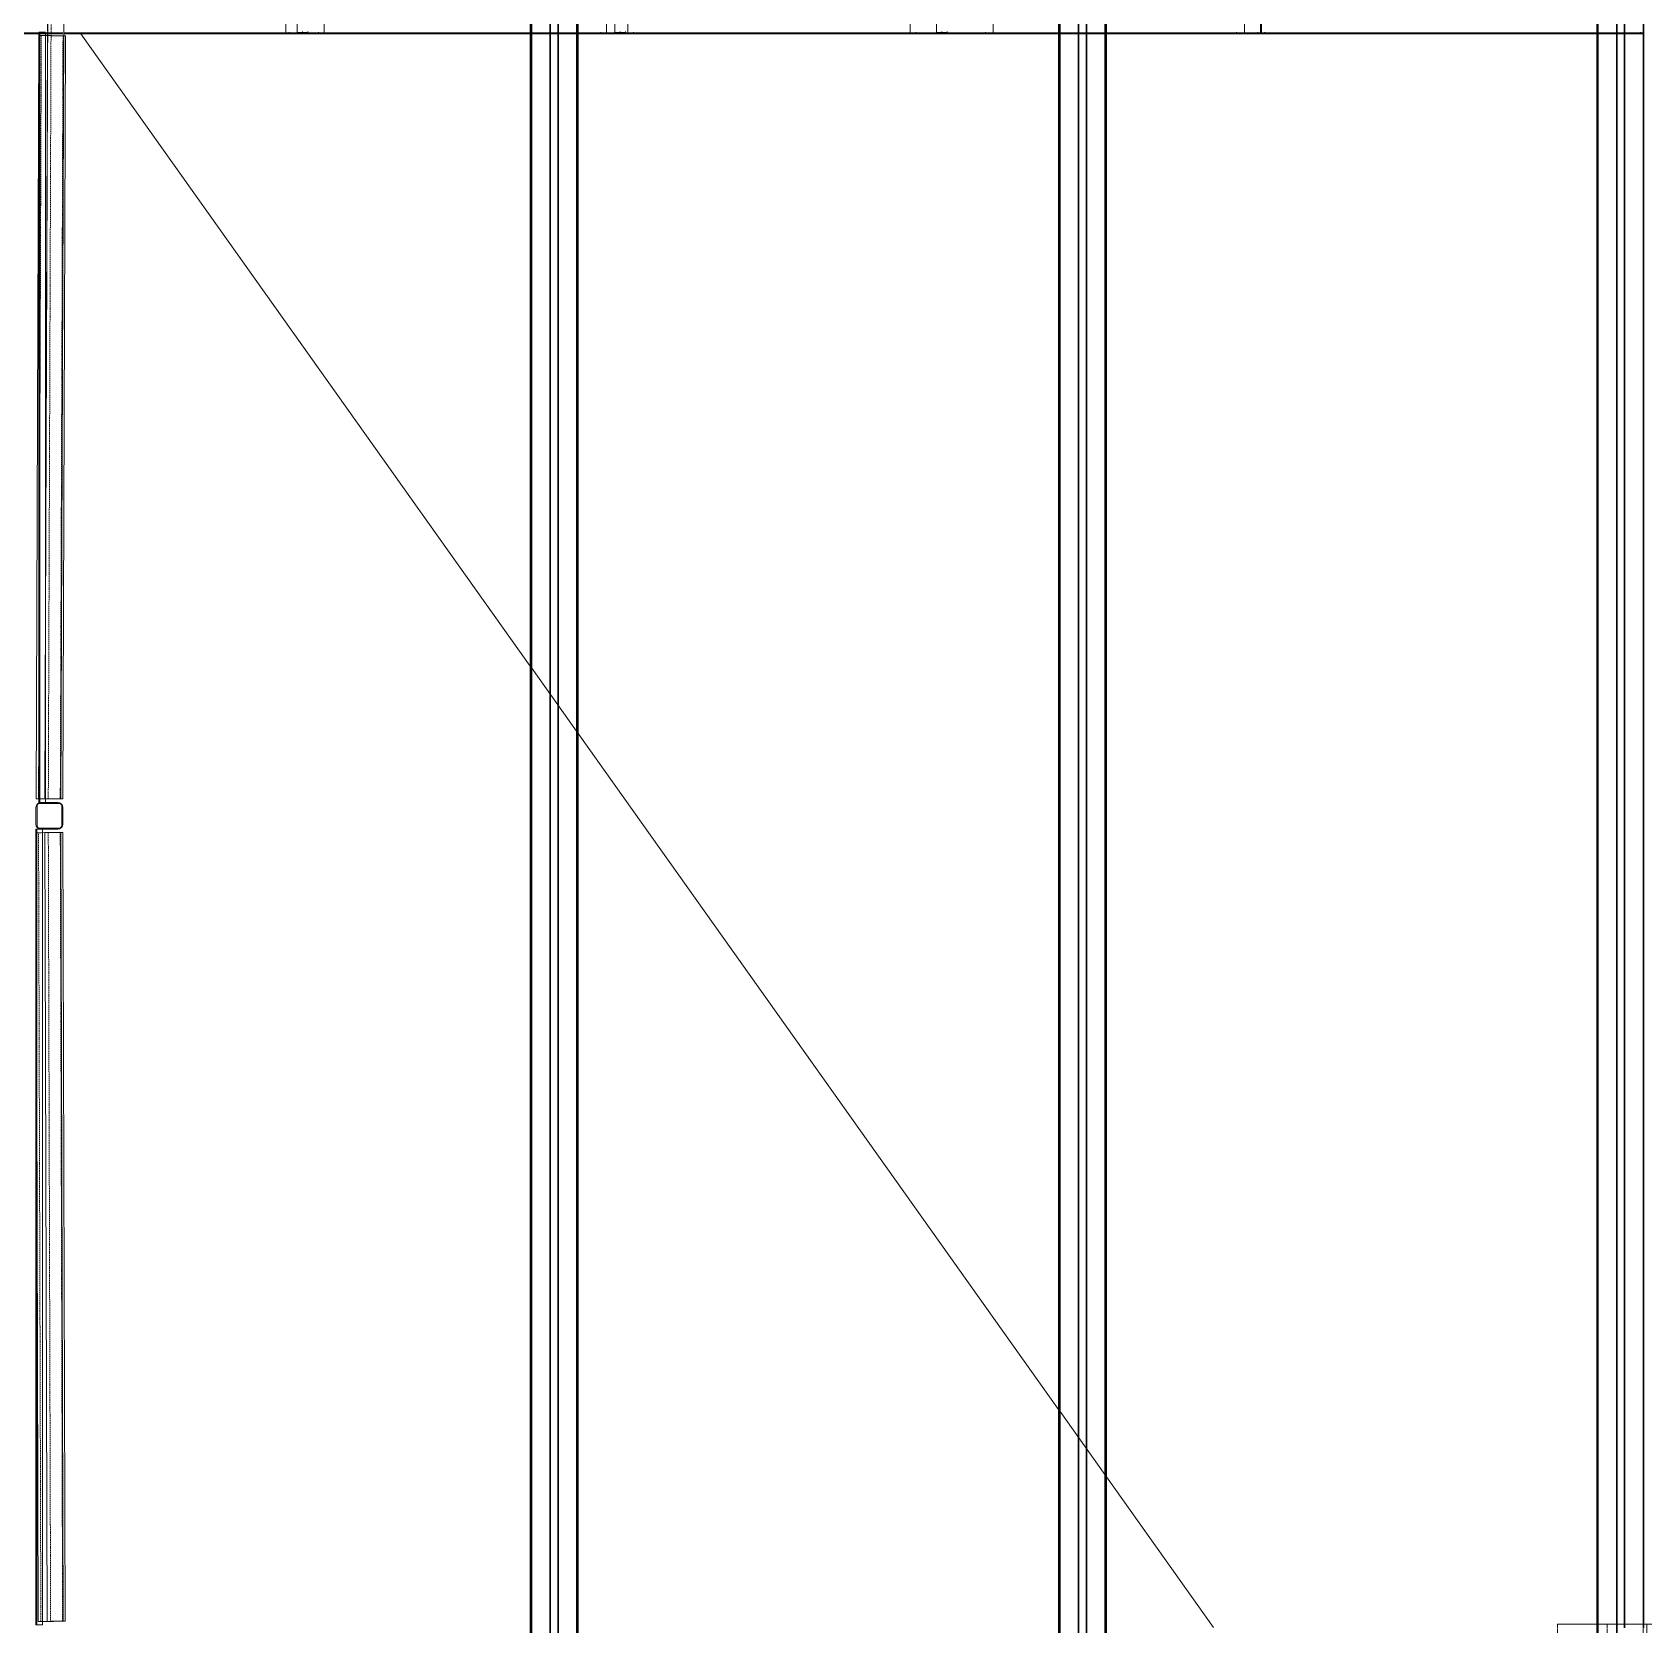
# Model space of a CAD drawing. Header units: centimetres. Extents: x -13617 to -9515, y -261 to 6553.
# Drawn here: x -13122 to -12522, y 3163 to 3756 of the extents above; entities that cross this region are included whole.
import ezdxf

# ---------------------------------------------------------------- set-up
doc = ezdxf.new("R2010")
doc.units = ezdxf.units.CM
doc.linetypes.add('_Overhead', pattern=[0.47625, 0.3175, -0.15875])
doc.linetypes.add('Hidden', pattern=[0.714375, 0.47625, -0.238125])
for name, color, linetype, lineweight in [('A-FLOR', 7, 'Continuous', 9), ('S-BEAM', 7, 'Continuous', 9), ('S-COLS', 7, 'Continuous', 9), ('S-FSTN', 7, 'Continuous', 9)]:
    doc.layers.add(name, color=color, linetype=linetype, lineweight=lineweight)

# ---------------------------------------------------------------- blocks, each defined once
blk = doc.blocks.new('HSS Rectangular-Column - 100 x 100 mm-V5-Planta patio maniobras')
at = {"layer": 'S-COLS', "color": 253, "true_color": 0xaaaaaa}
for p, q in [((-5, -3.1), (-5, 3.09)), ((-4.6, 3.65), (-4.6, -3.65)), ((3.65, 4.6), (-3.65, 4.6)), ((-3.1, 5), (-1.56, 5)), ((-3.1, 5), (3.09, 5)), ((-1.4, 5), (3.09, 5)), ((4.6, -3.65), (4.6, 3.65)), ((5, 3.09), (5, -3.1)), ((-3.65, -4.6), (3.65, -4.6)), ((-2.66, -5), (-3.1, -5)), ((3.09, -5), (-3.1, -5)), ((3.09, -5), (-2.52, -5))]:
    blk.add_line(p, q, dxfattribs=at)
for centre, radius, start, end in [((-3.1, 3.09), 1.9, 90, 180), ((-3.65, 3.65), 0.952, 90, 180), ((3.09, 3.09), 1.91, 360, 90), ((3.65, 3.65), 0.953, 360, 90), ((-3.1, -3.1), 1.91, 180, 270), ((-3.65, -3.65), 0.953, 180, 270), ((3.09, -3.1), 1.9, 270, 360), ((3.65, -3.65), 0.952, 270, 0)]:
    blk.add_arc(centre, radius, start, end, dxfattribs=at)
blk = doc.blocks.new('HSS Square - HSS 100mm-1470377-Planta patio maniobras')
at = {"layer": 'S-BEAM', "color": 254, "true_color": 0xcccccc}
for p, q in [((143.45, 5), (-140.85, 5)), ((-140.85, 5), (-140.85, 4.44)), ((-140.85, 5), (-140.85, 4.3)), ((-140.85, 4.44), (-140.85, 4.3)), ((-140.85, 4.02), (-140.85, 4.05)), ((-140.85, 3.92), (-140.85, 4.05)), ((-140.85, 4.02), (-140.85, 3.9)), ((-140.85, 3.92), (-140.85, 4.02)), ((-140.85, 3.9), (-140.85, 3.77)), ((-140.85, 3.9), (-140.85, 3.09)), ((-140.85, 3.77), (-140.85, 3.89)), ((-140.85, 3.77), (-140.85, 3.89)), ((-140.85, 3.76), (-140.85, 3.59)), ((-140.85, 3.59), (-140.85, 3.76)), ((-140.85, 3.59), (-140.85, 3.76)), ((-140.85, 3.57), (-140.85, 3.09)), ((-140.85, 3.34), (-140.85, 3.57)), ((-140.85, 3.09), (-140.85, 3.57)), ((-140.85, 3.09), (-140.85, 3.34)), ((-140.85, 3.09), (-140.85, 0.65)), ((-140.85, 0.65), (-140.85, 3.09)), ((-140.85, 0.65), (-140.85, 3.09)), ((-140.85, 3.09), (-140.85, 0.65)), ((-140.85, 0.63), (-140.85, 0.36)), ((-140.85, 0.36), (-140.85, 0.63)), ((-140.85, 0.36), (-140.85, 0.63)), ((-140.85, 0.63), (-140.85, 0.36)), ((-140.85, 0.34), (-140.85, 0.1)), ((-140.85, 0.1), (-140.85, 0.34)), ((-140.85, 0.1), (-140.85, 0.34)), ((-140.85, 0.34), (-140.85, 0.1)), ((-140.85, 0.09), (-140.85, -0.11)), ((-140.85, -0.11), (-140.85, 0.09)), ((-140.85, -0.11), (-140.85, 0.09)), ((-140.85, 0.09), (-140.85, -0.11)), ((143.45, 4.3), (143.45, 5)), ((143.45, 4.94), (143.45, 5)), ((143.45, 4.74), (143.45, 4.94)), ((143.45, 4.44), (143.45, 4.74)), ((143.45, 4.3), (143.45, 4.44)), ((143.45, 4.05), (143.45, 3.92)), ((143.45, 4.05), (143.45, 4.02)), ((143.45, 3.09), (143.45, 4.03)), ((143.45, 4.02), (143.45, 3.92)), ((143.45, 3.77), (143.45, 3.9)), ((143.45, 3.9), (143.45, 3.77)), ((143.45, 3.9), (143.45, 3.77)), ((143.45, 3.59), (143.45, 3.76)), ((143.45, 3.76), (143.45, 3.59)), ((143.45, 3.76), (143.45, 3.59)), ((143.45, 3.09), (143.45, 3.57)), ((143.45, 3.57), (143.45, 3.09)), ((143.45, 3.57), (143.45, 3.09)), ((143.45, 3.09), (143.45, -0.28)), ((143.45, -0.28), (143.45, 3.09)), ((143.45, -0.28), (143.45, 3.09)), ((143.45, 3.09), (143.45, -0.28)), ((-140.85, -0.13), (-140.85, -0.28)), ((-140.85, -0.28), (-140.85, -0.13)), ((-140.85, -0.28), (-140.85, -0.13)), ((-140.85, -0.13), (-140.85, -0.28)), ((-140.85, -0.42), (-140.85, -1.71)), ((-140.85, -1.71), (-140.85, -0.42)), ((-140.85, -1.71), (-140.85, -0.42)), ((-140.85, -0.42), (-140.85, -1.71)), ((-140.85, -1.71), (-140.85, -3.1)), ((-140.85, -3.1), (-140.85, -1.71)), ((-140.85, -3.1), (-140.85, -1.71)), ((-140.85, -1.71), (-140.85, -3.1)), ((-140.85, -3.1), (-140.85, -3.57)), ((-140.85, -3.1), (-140.85, -5)), ((-140.85, -3.57), (-140.85, -3.1)), ((-140.85, -3.57), (-140.85, -3.1)), ((-140.85, -3.59), (-140.85, -3.93)), ((-140.85, -4.05), (-140.85, -3.59)), ((-140.85, -4.05), (-140.85, -3.59)), ((-140.85, -4.05), (-140.85, -5)), ((-140.85, -5), (143.45, -5)), ((143.45, -0.42), (143.45, -1.71)), ((143.45, -1.71), (143.45, -0.42)), ((143.45, -1.71), (143.45, -0.42)), ((143.45, -0.42), (143.45, -1.71)), ((143.45, -1.71), (143.45, -3.1)), ((143.45, -3.1), (143.45, -1.71)), ((143.45, -3.1), (143.45, -1.71)), ((143.45, -1.71), (143.45, -3.1)), ((143.45, -5), (143.45, -3.1)), ((143.45, -3.34), (143.45, -3.1)), ((143.45, -3.1), (143.45, -3.57)), ((143.45, -3.1), (143.45, -3.57)), ((143.45, -3.57), (143.45, -3.35)), ((143.45, -3.93), (143.45, -3.59)), ((143.45, -3.59), (143.45, -4.05)), ((143.45, -3.59), (143.45, -3.77)), ((143.45, -3.77), (143.45, -4.02)), ((143.45, -4.02), (143.45, -4.05)), ((143.45, -5), (143.45, -4.05))]:
    blk.add_line(p, q, dxfattribs=at)
at = {"layer": 'S-BEAM', "color": 254, "linetype": 'Hidden', "true_color": 0xcccccc}
for p, q in [((143.45, 4.05), (-140.85, 4.05)), ((143.45, -4.05), (-140.85, -4.05))]:
    blk.add_line(p, q, dxfattribs=at)
blk = doc.blocks.new('HSS Square - HSS 100mm-1469835-Planta patio maniobras')
at = {"layer": 'S-BEAM', "color": 254, "true_color": 0xcccccc}
for p, q in [((146.89, 5), (-146.89, 5)), ((-146.89, 5), (-146.89, 4.3)), ((-146.89, 5), (-146.89, 4.3)), ((-146.89, 3.92), (-146.89, 4.05)), ((-146.89, 3.92), (-146.89, 4.05)), ((-146.89, 4.03), (-146.89, 3.59)), ((-146.89, 3.9), (-146.89, 3.77)), ((-146.89, 3.77), (-146.89, 3.9)), ((-146.89, 3.77), (-146.89, 3.9)), ((-146.89, 3.76), (-146.89, 3.59)), ((-146.89, 3.59), (-146.89, 3.76)), ((-146.89, 3.59), (-146.89, 3.76)), ((-146.89, 3.59), (-146.89, 3.09)), ((-146.89, 3.57), (-146.89, 3.09)), ((-146.89, 3.09), (-146.89, 3.57)), ((-146.89, 3.09), (-146.89, 3.57)), ((-146.89, 3.09), (-146.89, -0.28)), ((-146.89, -0.28), (-146.89, 3.09)), ((-146.89, -0.28), (-146.89, 3.09)), ((-146.89, 3.09), (-146.89, -0.28)), ((146.89, 4.3), (146.89, 5)), ((146.89, 4.3), (146.89, 5)), ((146.89, 4.05), (146.89, 3.92)), ((146.89, 4.05), (146.89, 3.92)), ((146.89, 3.9), (146.89, 4.03)), ((146.89, 3.76), (146.89, 3.9)), ((146.89, 3.77), (146.89, 3.9)), ((146.89, 3.9), (146.89, 3.77)), ((146.89, 3.9), (146.89, 3.77)), ((146.89, 3.09), (146.89, 3.76)), ((146.89, 3.59), (146.89, 3.76)), ((146.89, 3.76), (146.89, 3.59)), ((146.89, 3.76), (146.89, 3.59)), ((146.89, 3.09), (146.89, 3.57)), ((146.89, 3.57), (146.89, 3.09)), ((146.89, 3.57), (146.89, 3.09)), ((146.89, 3.09), (146.89, 0.36)), ((146.89, 0.36), (146.89, 3.09)), ((146.89, 0.36), (146.89, 3.09)), ((146.89, 3.09), (146.89, 0.36)), ((146.89, 0.36), (146.89, 0.1)), ((146.89, 0.1), (146.89, 0.36)), ((146.89, 0.1), (146.89, 0.36)), ((146.89, 0.36), (146.89, 0.1)), ((146.89, 0.1), (146.89, -0.11)), ((146.89, -0.11), (146.89, 0.1)), ((146.89, -0.11), (146.89, 0.1)), ((146.89, 0.1), (146.89, -0.11)), ((-146.89, -0.42), (-146.89, -1.71)), ((-146.89, -1.71), (-146.89, -0.42)), ((-146.89, -1.71), (-146.89, -0.42)), ((-146.89, -0.42), (-146.89, -1.71)), ((-146.89, -1.71), (-146.89, -3.1)), ((-146.89, -3.1), (-146.89, -1.71)), ((-146.89, -3.1), (-146.89, -1.71)), ((-146.89, -1.71), (-146.89, -3.1)), ((-146.89, -3.1), (-146.89, -3.34)), ((-146.89, -3.1), (-146.89, -5)), ((-146.89, -3.57), (-146.89, -3.1)), ((-146.89, -3.57), (-146.89, -3.1)), ((-146.89, -3.34), (-146.89, -3.57)), ((-146.89, -3.59), (-146.89, -3.93)), ((-146.89, -4.05), (-146.89, -3.59)), ((-146.89, -4.05), (-146.89, -3.59)), ((-146.89, -4.05), (-146.89, -4.44)), ((-146.89, -4.44), (-146.89, -5)), ((-146.89, -5), (146.89, -5)), ((146.89, -0.11), (146.89, -0.28)), ((146.89, -0.28), (146.89, -0.11)), ((146.89, -0.28), (146.89, -0.11)), ((146.89, -0.11), (146.89, -0.28)), ((146.89, -0.42), (146.89, -1.71)), ((146.89, -1.71), (146.89, -0.42)), ((146.89, -1.71), (146.89, -0.42)), ((146.89, -0.42), (146.89, -1.71)), ((146.89, -1.71), (146.89, -3.1)), ((146.89, -3.1), (146.89, -1.71)), ((146.89, -3.1), (146.89, -1.71)), ((146.89, -1.71), (146.89, -3.1)), ((146.89, -5), (146.89, -3.1)), ((146.89, -3.57), (146.89, -3.1)), ((146.89, -3.1), (146.89, -3.57)), ((146.89, -3.1), (146.89, -3.57)), ((146.89, -3.93), (146.89, -3.59)), ((146.89, -3.59), (146.89, -4.05)), ((146.89, -3.59), (146.89, -3.77)), ((146.89, -3.77), (146.89, -4.05)), ((146.89, -5), (146.89, -4.05))]:
    blk.add_line(p, q, dxfattribs=at)
at = {"layer": 'S-BEAM', "color": 254, "linetype": 'Hidden', "true_color": 0xcccccc}
for p, q in [((146.89, 4.05), (-146.89, 4.05)), ((146.89, -4.05), (-146.89, -4.05))]:
    blk.add_line(p, q, dxfattribs=at)
blk = doc.blocks.new('M_L Equal Angles - 25 x 25 mm-1471896-Planta patio maniobras')
at = {"layer": 'S-BEAM', "color": 254, "true_color": 0xcccccc}
for p, q in [((-148.17, 1.36), (-148.17, 1.2)), ((-148.17, 1.2), (-148.17, 1.36)), ((-148.17, 1.36), (148.17, 1.36)), ((-148.17, 1.36), (148.17, 1.36)), ((-148.17, 1.2), (-148.17, 1.12)), ((-148.17, 1.12), (-148.17, 1.06)), ((-148.17, 1.06), (-148.17, 1.04)), ((-148.17, 1.04), (44.92, 1.04)), ((-148.17, 0.41), (-148.17, 1.04)), ((-148.17, 0.86), (-148.17, -0.98)), ((-148.17, -0.98), (-148.17, 0.41)), ((44.92, 1.04), (146.87, 1.04)), ((146.87, 1.04), (148.17, 1.04)), ((148.17, 1.36), (148.17, 1.2)), ((148.17, 1.2), (148.17, 1.36)), ((148.17, 1.16), (148.17, 1.2)), ((148.17, 1.04), (148.17, 1.16)), ((148.17, 1.04), (148.17, 0.41)), ((148.17, -0.55), (148.17, 0.86)), ((148.17, 0.41), (148.17, -0.55)), ((-148.17, -0.98), (-148.17, -1.14)), ((-148.17, -1.14), (-146.9, -1.14)), ((-146.9, -1.14), (-148.17, -1.14)), ((-146.9, -1.14), (146.88, -1.14)), ((146.88, -1.14), (-146.9, -1.14)), ((146.88, -1.14), (148.17, -1.14)), ((148.17, -1.14), (146.88, -1.14)), ((148.17, -0.55), (148.17, -0.98)), ((148.17, -0.98), (148.17, -0.55))]:
    blk.add_line(p, q, dxfattribs=at)
at = {"layer": 'S-BEAM', "color": 254, "linetype": 'Hidden', "true_color": 0xcccccc}
for p, q in [((-148.17, 1.04), (44.92, 1.04)), ((44.92, 1.04), (146.87, 1.04)), ((146.87, 1.04), (148.17, 1.04))]:
    blk.add_line(p, q, dxfattribs=at)
blk = doc.blocks.new('M_L Equal Angles - 25 x 25 mm-1471914-Planta patio maniobras')
at = {"layer": 'S-BEAM', "color": 254, "true_color": 0xcccccc}
for p, q in [((-143.43, 1.36), (-143.43, 1.2)), ((-143.43, 1.2), (-143.43, 1.36)), ((-143.43, 1.36), (-142.13, 1.36)), ((-143.43, 1.36), (-142.13, 1.36)), ((-143.43, 1.2), (-143.43, 1.04)), ((-143.43, 1.04), (-142.13, 1.04)), ((-143.43, 1.04), (-143.43, 0.86)), ((-143.43, 0.57), (-143.43, 1.04)), ((-143.43, 0.78), (-143.43, 0.56)), ((-143.43, 0.41), (-143.43, 0.57)), ((-143.43, 0.56), (-143.43, -0.98)), ((-143.43, -0.98), (-143.43, 0.41)), ((-142.13, 1.36), (-106.55, 1.36)), ((-142.13, 1.36), (-106.55, 1.36)), ((-142.13, 1.04), (-17.52, 1.04)), ((-106.55, 1.36), (142.16, 1.36)), ((-106.55, 1.36), (142.16, 1.36)), ((-17.52, 1.04), (142.16, 1.04)), ((142.16, 1.36), (142.86, 1.36)), ((142.16, 1.36), (142.86, 1.36)), ((142.16, 1.04), (142.86, 1.04)), ((142.86, 1.36), (143.16, 1.36)), ((142.86, 1.36), (143.16, 1.36)), ((142.86, 1.04), (143.16, 1.04)), ((143.43, 1.36), (143.43, 1.2)), ((143.43, 1.2), (143.43, 1.36)), ((143.43, 1.09), (143.43, 1.2)), ((143.43, 1.04), (143.43, 1.09)), ((143.43, 1.04), (143.43, 0.86)), ((143.43, 0.86), (143.43, 1.04)), ((143.43, 0.86), (143.43, 0.41)), ((143.43, -0.55), (143.43, 0.78)), ((143.43, 0.41), (143.43, -0.55)), ((-143.43, -0.98), (-143.43, -1.14)), ((-143.43, -1.14), (-142.14, -1.14)), ((-142.14, -1.14), (-143.43, -1.14)), ((-142.14, -1.14), (-60.51, -1.14)), ((-60.51, -1.14), (-142.14, -1.14)), ((-60.51, -1.14), (142.16, -1.14)), ((142.16, -1.14), (-60.51, -1.14)), ((142.16, -1.14), (142.86, -1.14)), ((142.86, -1.14), (142.16, -1.14)), ((142.86, -1.14), (143.16, -1.14)), ((143.16, -1.14), (142.86, -1.14)), ((143.43, -0.55), (143.43, -0.98)), ((143.43, -0.98), (143.43, -0.55)), ((143.43, -1.09), (143.43, -0.98)), ((143.43, -1.14), (143.43, -1.09))]:
    blk.add_line(p, q, dxfattribs=at)
at = {"layer": 'S-BEAM', "color": 254, "linetype": 'Hidden', "true_color": 0xcccccc}
for p, q in [((-143.43, 1.04), (-142.13, 1.04)), ((-142.13, 1.04), (-17.52, 1.04)), ((-17.52, 1.04), (142.16, 1.04)), ((142.16, 1.04), (142.86, 1.04)), ((142.86, 1.04), (143.16, 1.04))]:
    blk.add_line(p, q, dxfattribs=at)
blk = doc.blocks.new('M_L Equal Angles - 25 x 25 mm-V9-Planta patio maniobras')
at = {"layer": 'S-BEAM', "color": 254, "true_color": 0xcccccc}
for p, q in [((-148.17, 1.36), (-148.17, 1.2)), ((-148.17, 1.2), (-148.17, 1.36)), ((-148.17, 1.36), (148.17, 1.36)), ((-148.17, 1.36), (148.17, 1.36)), ((-148.17, 1.2), (-148.17, 1.04)), ((-148.17, 1.04), (44.92, 1.04)), ((-148.17, 0.41), (-148.17, 1.04)), ((-148.17, 0.86), (-148.17, -0.98)), ((-148.17, -0.98), (-148.17, 0.41)), ((44.92, 1.04), (146.87, 1.04)), ((146.87, 1.04), (148.17, 1.04)), ((148.17, 1.36), (148.17, 1.2)), ((148.17, 1.2), (148.17, 1.36)), ((148.17, 1.04), (148.17, 1.2)), ((148.17, 1.04), (148.17, 0.41)), ((148.17, -0.55), (148.17, 0.86)), ((148.17, 0.41), (148.17, -0.55)), ((-148.17, -0.98), (-148.17, -1.14)), ((-148.17, -1.14), (-146.9, -1.14)), ((-146.9, -1.14), (-148.17, -1.14)), ((-146.9, -1.14), (146.88, -1.14)), ((146.88, -1.14), (-146.9, -1.14)), ((146.88, -1.14), (148.17, -1.14)), ((148.17, -1.14), (146.88, -1.14)), ((148.17, -0.55), (148.17, -0.98)), ((148.17, -0.98), (148.17, -0.55))]:
    blk.add_line(p, q, dxfattribs=at)
at = {"layer": 'S-BEAM', "color": 254, "linetype": 'Hidden', "true_color": 0xcccccc}
for p, q in [((-148.17, 1.04), (44.92, 1.04)), ((44.92, 1.04), (146.87, 1.04)), ((146.87, 1.04), (148.17, 1.04))]:
    blk.add_line(p, q, dxfattribs=at)
blk = doc.blocks.new('M_L Equal Angles - 25 x 25 mm-V10-Planta patio maniobras')
at = {"layer": 'S-BEAM', "color": 254, "true_color": 0xcccccc}
for p, q in [((-143.43, 1.36), (-143.43, 1.2)), ((-143.43, 1.2), (-143.43, 1.36)), ((-143.43, 1.36), (-142.13, 1.36)), ((-143.43, 1.36), (-142.13, 1.36)), ((-143.43, 1.2), (-143.43, 1.04)), ((-143.43, 1.04), (-142.13, 1.04)), ((-143.43, 1.04), (-143.43, 0.86)), ((-143.43, 0.57), (-143.43, 1.04)), ((-143.43, 0.78), (-143.43, 0.56)), ((-143.43, 0.56), (-143.43, -0.98)), ((-143.43, -0.98), (-143.43, 0.41)), ((-142.13, 1.36), (-106.55, 1.36)), ((-142.13, 1.36), (-106.55, 1.36)), ((-142.13, 1.04), (-17.52, 1.04)), ((-106.55, 1.36), (142.16, 1.36)), ((-106.55, 1.36), (142.16, 1.36)), ((-17.52, 1.04), (142.16, 1.04)), ((142.16, 1.36), (142.86, 1.36)), ((142.16, 1.36), (142.86, 1.36)), ((142.16, 1.04), (142.86, 1.04)), ((142.86, 1.36), (143.16, 1.36)), ((142.86, 1.36), (143.16, 1.36)), ((142.86, 1.04), (143.16, 1.04)), ((143.43, 1.36), (143.43, 1.2)), ((143.43, 1.2), (143.43, 1.36)), ((143.43, 1.04), (143.43, 1.2)), ((143.43, 1.04), (143.43, 0.41)), ((143.43, 0.86), (143.43, 1.04)), ((143.43, -0.55), (143.43, 0.78)), ((143.43, 0.41), (143.43, -0.55)), ((-143.43, -0.98), (-143.43, -1.14)), ((-143.43, -1.14), (-142.14, -1.14)), ((-142.14, -1.14), (-143.43, -1.14)), ((-142.14, -1.14), (-60.51, -1.14)), ((-60.51, -1.14), (-142.14, -1.14)), ((-60.51, -1.14), (142.16, -1.14)), ((142.16, -1.14), (-60.51, -1.14)), ((142.16, -1.14), (142.86, -1.14)), ((142.86, -1.14), (142.16, -1.14)), ((142.86, -1.14), (143.16, -1.14)), ((143.16, -1.14), (142.86, -1.14)), ((143.43, -0.55), (143.43, -0.98)), ((143.43, -0.98), (143.43, -0.55)), ((143.43, -1.14), (143.43, -0.98))]:
    blk.add_line(p, q, dxfattribs=at)
at = {"layer": 'S-BEAM', "color": 254, "linetype": 'Hidden', "true_color": 0xcccccc}
for p, q in [((-143.43, 1.04), (-142.13, 1.04)), ((-142.13, 1.04), (-17.52, 1.04)), ((-17.52, 1.04), (142.16, 1.04)), ((142.16, 1.04), (142.86, 1.04)), ((142.86, 1.04), (143.16, 1.04))]:
    blk.add_line(p, q, dxfattribs=at)
blk = doc.blocks.new('C Shapes - C8x16-1751448-Planta patio maniobras')
at = {"layer": 'S-BEAM', "color": 254, "true_color": 0xcccccc}
for p, q in [((-160.48, 1.71), (-160.48, -4.29)), ((-160.48, 0.42), (-160.48, 1.71)), ((-160.48, 1.71), (-152.13, 1.71)), ((143.45, 1.71), (-160.48, 1.71)), ((-160.48, -0.65), (-160.48, 0.42)), ((-160.48, -0.65), (-160.48, 0.42)), ((-160.48, -4.03), (-160.48, 0.28)), ((-151.73, 1.71), (-142.53, 1.71)), ((-142.13, 1.71), (143.45, 1.71)), ((143.45, 1.71), (143.45, 0.42)), ((143.45, -4.29), (143.45, 1.71)), ((143.45, 0.42), (143.45, -0.65)), ((143.45, 0.42), (143.45, 0.28)), ((143.45, 0.28), (143.45, -4.03)), ((143.45, 0.28), (143.45, -0.65)), ((-160.48, -3.76), (-160.48, -0.65)), ((-160.48, -0.65), (-160.48, -3.76)), ((-160.48, -3.76), (-160.48, -3.9)), ((-160.48, -3.76), (-160.48, -4.27)), ((-160.48, -3.9), (-160.48, -4.22)), ((-160.48, -4.22), (-160.48, -4.29)), ((-160.48, -4.27), (-160.48, -4.29)), ((-151.68, -4.29), (-160.48, -4.29)), ((143.45, -4.29), (-160.48, -4.29)), ((-151.68, -4.29), (-160.48, -4.29)), ((-142.78, -4.29), (-151.48, -4.29)), ((-142.78, -4.29), (-151.48, -4.29)), ((143.45, -4.29), (-142.59, -4.29)), ((143.45, -4.29), (-142.59, -4.29)), ((143.45, -3.76), (143.45, -0.65)), ((143.45, -0.65), (143.45, -3.76)), ((143.45, -4.29), (143.45, -3.76)), ((143.45, -4.29), (143.45, -3.76))]:
    blk.add_line(p, q, dxfattribs=at)
at = {"layer": 'S-BEAM', "color": 254, "linetype": 'Hidden', "true_color": 0xcccccc}
blk.add_line((-160.48, 0.42), (143.45, 0.42), dxfattribs=at)
blk = doc.blocks.new('C Shapes - C8x16-1473017-Planta patio maniobras')
at = {"layer": 'S-BEAM', "color": 254, "true_color": 0xcccccc}
for p, q in [((-146.89, 1.71), (-146.89, -4.29)), ((-146.89, 0.42), (-146.89, 1.71)), ((-146.89, 1.71), (146.9, 1.71)), ((146.9, 1.71), (-146.89, 1.71)), ((-146.89, -0.65), (-146.89, 0.42)), ((-146.89, -0.1), (-146.89, 0.42)), ((-146.89, -4.03), (-146.89, 0.28)), ((146.9, 1.71), (146.9, 0.42)), ((146.9, -4.29), (146.9, 1.71)), ((146.9, 0.42), (146.9, 0.38)), ((146.9, 0.42), (146.9, -0.65)), ((146.9, 0.38), (146.9, -0.1)), ((146.9, 0.28), (146.9, -4.03)), ((-146.89, -0.65), (-146.89, -0.1)), ((-146.89, -3.76), (-146.89, -0.65)), ((-146.89, -0.65), (-146.89, -3.76)), ((-146.89, -3.76), (-146.89, -4.14)), ((-146.89, -3.76), (-146.89, -4.29)), ((-146.89, -4.14), (-146.89, -4.29)), ((146.9, -4.29), (-146.89, -4.29)), ((146.9, -4.29), (-146.89, -4.29)), ((146.9, -4.29), (-146.89, -4.29)), ((146.9, -0.1), (146.9, -0.36)), ((146.9, -0.36), (146.9, -0.65)), ((146.9, -3.76), (146.9, -0.65)), ((146.9, -0.65), (146.9, -3.76)), ((146.9, -3.9), (146.9, -3.76)), ((146.9, -4.22), (146.9, -3.76)), ((146.9, -4.03), (146.9, -3.9)), ((146.9, -4.14), (146.9, -4.03)), ((146.9, -4.29), (146.9, -4.14)), ((146.9, -4.29), (146.9, -4.22))]:
    blk.add_line(p, q, dxfattribs=at)
at = {"layer": 'S-BEAM', "color": 254, "linetype": 'Hidden', "true_color": 0xcccccc}
blk.add_line((-146.89, 0.42), (146.9, 0.42), dxfattribs=at)
blk = doc.blocks.new('RVR_CERCHA_C01-01 - RVR_CERCHA_C01-01-1751364-Planta patio maniobras')
at = {"layer": 'S-BEAM', "color": 254, "true_color": 0xcccccc}
for p, q in [((4.78, 5), (5.01, 5)), ((4.78, 5), (5.01, 5)), ((4.78, 5), (5.01, 5)), ((5.01, 5), (4.78, 5)), ((5.01, 4.7), (4.78, 4.7)), ((4.78, 4.7), (5.01, 4.7)), ((4.78, 4.7), (5.01, 4.7)), ((4.78, 4.7), (5.01, 4.7)), ((5.01, 4.7), (4.78, 4.7)), ((5.01, 4.7), (4.78, 4.7)), ((5.01, 5), (21.68, 5)), ((5.01, 5), (21.68, 5)), ((5.01, 5), (21.68, 5)), ((21.68, 5), (5.01, 5)), ((5.94, 4.7), (5.01, 4.7)), ((5.01, 4.7), (21.68, 4.7)), ((5.01, 4.7), (21.68, 4.7)), ((5.01, 4.7), (8.32, 4.7)), ((21.68, 4.7), (5.01, 4.7)), ((21.68, 4.7), (5.01, 4.7)), ((5.94, 4.4), (5.94, 4.7)), ((21.68, 4.7), (5.94, 4.7)), ((8.32, 4.7), (21.68, 4.7)), ((21.68, 5), (21.91, 5)), ((21.68, 5), (21.91, 5)), ((21.68, 5), (21.91, 5)), ((21.91, 5), (21.68, 5)), ((21.68, 4.7), (21.91, 4.7)), ((21.91, 4.7), (21.68, 4.7)), ((21.68, 4.7), (21.91, 4.7)), ((21.68, 4.7), (21.91, 4.7)), ((21.91, 4.7), (21.68, 4.7)), ((21.91, 4.7), (21.68, 4.7)), ((21.91, 5), (22.25, 5)), ((21.91, 5), (22.25, 5)), ((21.91, 5), (22.25, 5)), ((22.25, 5), (21.91, 5)), ((21.91, 4.7), (22.25, 4.7)), ((22.25, 4.7), (21.91, 4.7)), ((21.91, 4.7), (22.25, 4.7)), ((21.91, 4.7), (22.25, 4.7)), ((22.25, 4.7), (21.91, 4.7)), ((22.25, 4.7), (21.91, 4.7)), ((22.25, 5), (147.19, 5)), ((22.25, 5), (149.28, 5)), ((22.25, 5), (147.19, 5)), ((147.19, 5), (22.25, 5)), ((22.25, 4.7), (138.31, 4.7)), ((144.44, 4.7), (22.25, 4.7)), ((22.25, 4.7), (147.19, 4.7)), ((22.25, 4.7), (147.2, 4.7)), ((147.2, 4.7), (22.25, 4.7)), ((144.44, 4.7), (22.25, 4.7)), ((138.31, 4.7), (143.77, 4.7)), ((143.77, 4.7), (145.89, 4.7)), ((147.2, 4.7), (144.44, 4.7)), ((147.2, 4.7), (144.44, 4.7)), ((145.89, 4.7), (147.2, 4.7)), ((145.89, 4.42), (145.89, 4.59)), ((147.19, 5), (152.19, 5)), ((147.19, 5), (152.19, 5)), ((152.19, 5), (147.19, 5)), ((147.19, 5), (152.19, 5)), ((147.19, 4.7), (147.19, 5)), ((147.19, 5), (147.19, -5)), ((149.28, 5), (147.19, 5)), ((147.19, 4.42), (147.19, 4.59)), ((147.2, 4.7), (147.45, 4.7)), ((148.49, 4.7), (147.2, 4.7)), ((147.2, 4.7), (152.19, 4.7)), ((147.2, 4.7), (152.19, 4.7)), ((148.49, 4.7), (147.2, 4.7)), ((152.19, 4.7), (147.2, 4.7)), ((147.49, 4.7), (148.49, 4.7)), ((148.49, 4.7), (147.49, 4.7)), ((147.49, -4.7), (147.49, 4.7)), ((147.49, 4.7), (149.28, 4.7)), ((147.49, 4.59), (147.49, 4.42)), ((148.49, 4.7), (148.49, 4.4)), ((152.19, 4.7), (148.49, 4.7)), ((152.19, 4.7), (148.49, 4.7)), ((149.28, 5), (152.19, 5)), ((152.19, 5), (149.28, 5)), ((149.28, 4.7), (152.19, 4.7)), ((152.19, 5), (204.96, 5)), ((152.19, 5), (204.96, 5)), ((152.19, 5), (204.96, 5)), ((204.96, 5), (152.19, 5)), ((152.19, 5), (152.19, 4.7)), ((152.19, 4.7), (152.19, 5)), ((152.19, 4.7), (204.96, 4.7)), ((152.19, 4.7), (153.51, 4.7)), ((153.51, 4.7), (152.19, 4.7)), ((153.51, 4.7), (152.19, 4.7)), ((153.51, 4.7), (153.51, 0.7)), ((156.44, 4.7), (153.51, 4.7)), ((153.51, 4.7), (204.96, 4.7)), ((153.51, 4.7), (161, 4.7)), ((204.96, 4.7), (153.51, 4.7)), ((204.96, 4.7), (153.51, 4.7)), ((156.44, 4.4), (156.44, 4.7)), ((204.96, 4.7), (156.44, 4.7)), ((161, 4.7), (204.96, 4.7)), ((204.96, 5), (205.23, 5)), ((204.96, 5), (205.23, 5)), ((204.96, 5), (205.23, 5)), ((205.23, 5), (204.96, 5)), ((204.96, 4.7), (205.23, 4.7)), ((205.23, 4.7), (204.96, 4.7)), ((204.96, 4.7), (205.23, 4.7)), ((204.96, 4.7), (205.23, 4.7)), ((205.23, 4.7), (204.96, 4.7)), ((205.23, 4.7), (204.96, 4.7)), ((205.3, 5), (205.53, 5)), ((205.3, 5), (205.53, 5)), ((205.3, 5), (205.53, 5)), ((205.53, 5), (205.3, 5)), ((205.3, 4.7), (205.53, 4.7)), ((205.53, 4.7), (205.3, 4.7)), ((205.3, 4.7), (205.53, 4.7)), ((205.3, 4.7), (205.53, 4.7)), ((205.53, 4.7), (205.3, 4.7)), ((205.53, 4.7), (205.3, 4.7)), ((205.53, 5), (222.2, 5)), ((205.53, 5), (222.2, 5)), ((205.53, 5), (222.2, 5)), ((222.2, 5), (205.53, 5)), ((205.53, 4.7), (222.2, 4.7)), ((222.2, 4.7), (205.53, 4.7)), ((205.53, 4.7), (222.2, 4.7)), ((205.53, 4.7), (222.2, 4.7)), ((222.2, 4.7), (205.53, 4.7)), ((222.2, 4.7), (205.53, 4.7)), ((222.2, 5), (222.43, 5)), ((222.2, 5), (222.43, 5)), ((222.2, 5), (222.43, 5)), ((222.43, 5), (222.2, 5)), ((222.2, 4.7), (222.43, 4.7)), ((222.43, 4.7), (222.2, 4.7)), ((222.2, 4.7), (222.43, 4.7)), ((222.2, 4.7), (222.43, 4.7)), ((222.43, 4.7), (222.2, 4.7)), ((222.43, 4.7), (222.2, 4.7)), ((222.43, 5), (222.77, 5)), ((222.43, 5), (222.77, 5)), ((222.43, 5), (222.77, 5)), ((222.77, 5), (222.43, 5)), ((222.43, 4.7), (222.77, 4.7)), ((222.77, 4.7), (222.43, 4.7)), ((222.43, 4.7), (222.77, 4.7)), ((222.43, 4.7), (222.77, 4.7)), ((222.77, 4.7), (222.43, 4.7)), ((222.77, 4.7), (222.43, 4.7)), ((222.77, 5), (401.78, 5)), ((222.77, 5), (401.78, 5)), ((222.77, 5), (401.78, 5)), ((401.78, 5), (222.77, 5)), ((222.77, 4.7), (244.08, 4.7)), ((249.55, 4.7), (222.77, 4.7)), ((222.77, 4.7), (401.78, 4.7)), ((222.77, 4.7), (376, 4.7)), ((250.05, 4.7), (222.77, 4.7)), ((249.55, 4.7), (222.77, 4.7)), ((244.08, 4.7), (247.13, 4.7)), ((247.13, 4.7), (250.05, 4.7)), ((247.13, 0.7), (247.13, 4.7)), ((250.05, 4.7), (249.55, 4.7)), ((277.68, 4.7), (249.55, 4.7)), ((250.05, 4.7), (250.05, 4.4)), ((275.9, 4.7), (250.05, 4.7)), ((264.28, 4.5), (264.28, 4.2)), ((266.28, 4.5), (264.28, 4.5)), ((266.28, 4.5), (264.28, 4.5)), ((264.28, 4.5), (264.28, 4.2)), ((266.28, 4.5), (266.28, 4.2)), ((268.28, 4.5), (266.28, 4.5)), ((268.28, 4.5), (266.28, 4.5)), ((268.28, 0.5), (268.28, 4.5)), ((268.28, 0.5), (268.28, 4.5)), ((275.9, 4.4), (275.9, 4.7)), ((275.9, 4.7), (278.08, 4.7)), ((277.68, 4.7), (275.9, 4.7)), ((383.27, 4.7), (275.9, 4.7)), ((381.09, 4.7), (277.68, 4.7)), ((383.27, 4.7), (277.68, 4.7)), ((278.08, 4.7), (278.08, 0.7)), ((278.08, 4.7), (285.02, 4.7)), ((285.02, 4.7), (383.27, 4.7)), ((376, 4.7), (383.27, 4.7)), ((383.27, 4.7), (381.09, 4.7)), ((381.09, 4.7), (381.09, 4.4)), ((383.27, 0.7), (383.27, 4.7)), ((383.27, 4.7), (391.22, 4.7)), ((391.22, 4.7), (383.27, 4.7)), ((391.22, 4.7), (383.27, 4.7)), ((384.09, 4.5), (386.09, 4.5)), ((384.09, 4.2), (384.09, 4.5)), ((384.09, 4.5), (384.09, 4.2)), ((386.09, 4.5), (384.09, 4.5)), ((386.09, 4.5), (386.09, 4.2)), ((388.09, 4.5), (386.09, 4.5)), ((386.09, 4.5), (388.09, 4.5)), ((388.09, 0.5), (388.09, 4.5)), ((388.09, 4.5), (388.09, 0.5)), ((391.22, 4.7), (391.22, 0.7)), ((393.34, 4.7), (391.22, 4.7)), ((391.22, 4.7), (401.78, 4.7)), ((391.22, 4.7), (401.78, 4.7)), ((401.78, 4.7), (391.22, 4.7)), ((401.78, 4.7), (391.22, 4.7)), ((393.34, 4.4), (393.34, 4.7)), ((401.78, 4.7), (393.34, 4.7)), ((401.78, 5), (402.05, 5)), ((401.78, 5), (402.05, 5)), ((401.78, 5), (402.05, 5)), ((402.05, 5), (401.78, 5)), ((401.78, 4.7), (402.05, 4.7)), ((402.05, 4.7), (401.78, 4.7)), ((401.78, 4.7), (402.05, 4.7)), ((401.78, 4.7), (402.05, 4.7)), ((402.05, 4.7), (401.78, 4.7)), ((402.05, 4.7), (401.78, 4.7)), ((402.12, 5), (402.35, 5)), ((402.12, 5), (402.35, 5)), ((402.12, 5), (402.35, 5)), ((402.35, 5), (402.12, 5)), ((402.12, 4.7), (402.35, 4.7)), ((402.35, 4.7), (402.12, 4.7)), ((402.12, 4.7), (402.35, 4.7)), ((402.12, 4.7), (402.35, 4.7)), ((402.35, 4.7), (402.12, 4.7)), ((402.35, 4.7), (402.12, 4.7)), ((402.35, 5), (419.02, 5)), ((402.35, 5), (419.02, 5)), ((402.35, 5), (419.02, 5)), ((419.02, 5), (402.35, 5)), ((402.35, 4.7), (419.02, 4.7)), ((419.02, 4.7), (402.35, 4.7)), ((402.35, 4.7), (419.02, 4.7)), ((402.35, 4.7), (419.02, 4.7)), ((419.02, 4.7), (402.35, 4.7)), ((419.02, 4.7), (402.35, 4.7)), ((419.02, 5), (419.25, 5)), ((419.02, 5), (419.25, 5)), ((419.02, 5), (419.25, 5)), ((419.25, 5), (419.02, 5)), ((419.02, 4.7), (419.25, 4.7)), ((419.25, 4.7), (419.02, 4.7)), ((419.02, 4.7), (419.25, 4.7)), ((419.02, 4.7), (419.25, 4.7)), ((419.25, 4.7), (419.02, 4.7)), ((419.25, 4.7), (419.02, 4.7)), ((419.25, 5), (419.59, 5)), ((419.25, 5), (419.59, 5)), ((419.25, 5), (419.59, 5)), ((419.59, 5), (419.25, 5)), ((419.25, 4.7), (419.59, 4.7)), ((419.59, 4.7), (419.25, 4.7)), ((419.25, 4.7), (419.59, 4.7)), ((419.25, 4.7), (419.59, 4.7)), ((419.59, 4.7), (419.25, 4.7)), ((419.59, 4.7), (419.25, 4.7)), ((419.59, 5), (593.42, 5)), ((419.59, 5), (593.42, 5)), ((419.59, 5), (593.42, 5)), ((593.42, 5), (419.59, 5)), ((419.59, 4.7), (490.63, 4.7)), ((498.18, 4.7), (419.59, 4.7)), ((419.59, 4.7), (593.42, 4.7)), ((419.59, 4.7), (593.42, 4.7)), ((498.51, 4.7), (419.59, 4.7)), ((498.18, 4.7), (419.59, 4.7)), ((490.63, 4.7), (496.39, 4.7)), ((496.39, 4.7), (498.51, 4.7)), ((496.39, 0.7), (496.39, 4.7)), ((498.51, 4.7), (498.18, 4.7)), ((510.32, 4.7), (498.18, 4.7)), ((498.51, 4.7), (498.51, 4.4)), ((509.39, 4.7), (498.51, 4.7)), ((502.46, 4.5), (504.46, 4.5)), ((502.46, 4.2), (502.46, 4.5)), ((502.46, 4.5), (502.46, 4.2)), ((504.46, 4.5), (502.46, 4.5)), ((504.46, 4.5), (504.46, 4.2)), ((506.46, 4.5), (504.46, 4.5)), ((504.46, 4.5), (506.46, 4.5)), ((506.46, 0.5), (506.46, 4.5)), ((506.46, 4.5), (506.46, 0.5)), ((509.39, 4.4), (509.39, 4.7)), ((509.39, 4.7), (510.69, 4.7)), ((510.32, 4.7), (509.39, 4.7)), ((593.42, 4.7), (509.39, 4.7)), ((593.42, 4.7), (510.32, 4.7)), ((593.42, 4.7), (510.32, 4.7)), ((510.69, 4.7), (510.69, 0.7)), ((510.69, 4.7), (522.61, 4.7)), ((522.61, 4.7), (593.42, 4.7)), ((593.69, 5), (593.81, 5)), ((593.69, 5), (593.81, 5)), ((593.69, 5), (593.81, 5)), ((593.81, 5), (593.69, 5)), ((593.69, 4.7), (593.81, 4.7)), ((593.81, 4.7), (593.69, 4.7)), ((593.69, 4.7), (593.81, 4.7)), ((593.69, 4.7), (593.81, 4.7)), ((593.81, 4.7), (593.69, 4.7)), ((593.81, 4.7), (593.69, 4.7)), ((593.82, 5), (597.07, 5)), ((593.82, 5), (597.07, 5)), ((593.82, 5), (597.07, 5)), ((597.07, 5), (593.82, 5)), ((593.82, 4.7), (597.06, 4.7)), ((597.06, 4.7), (593.82, 4.7)), ((593.82, 4.7), (597.06, 4.7)), ((593.82, 4.7), (597.06, 4.7)), ((597.06, 4.7), (593.82, 4.7)), ((597.06, 4.7), (593.82, 4.7)), ((597.08, 5), (597.35, 5)), ((597.08, 5), (597.35, 5)), ((597.08, 5), (597.35, 5)), ((597.35, 5), (597.08, 5)), ((597.08, 4.7), (597.35, 4.7)), ((597.35, 4.7), (597.08, 4.7)), ((597.08, 4.7), (597.35, 4.7)), ((597.08, 4.7), (597.35, 4.7)), ((597.35, 4.7), (597.08, 4.7)), ((597.35, 4.7), (597.08, 4.7)), ((597.37, 5), (597.61, 5)), ((597.37, 5), (597.61, 5)), ((597.37, 5), (597.61, 5)), ((597.61, 5), (597.37, 5)), ((597.37, 4.7), (597.61, 4.7)), ((597.61, 4.7), (597.37, 4.7)), ((597.37, 4.7), (597.61, 4.7)), ((597.37, 4.7), (597.61, 4.7)), ((597.61, 4.7), (597.37, 4.7)), ((597.61, 4.7), (597.37, 4.7)), ((597.62, 5), (597.83, 5)), ((597.62, 5), (597.83, 5)), ((597.62, 5), (597.83, 5)), ((597.83, 5), (597.62, 5)), ((597.62, 4.7), (597.83, 4.7)), ((597.83, 4.7), (597.62, 4.7)), ((597.62, 4.7), (597.83, 4.7)), ((597.62, 4.7), (597.83, 4.7)), ((597.83, 4.7), (597.62, 4.7)), ((597.83, 4.7), (597.62, 4.7)), ((597.84, 5), (597.99, 5)), ((597.84, 5), (597.99, 5)), ((597.84, 5), (597.99, 5)), ((597.99, 5), (597.84, 5)), ((597.84, 4.7), (597.99, 4.7)), ((597.99, 4.7), (597.84, 4.7)), ((597.84, 4.7), (597.99, 4.7)), ((597.84, 4.7), (597.99, 4.7)), ((597.99, 4.7), (597.84, 4.7)), ((597.99, 4.7), (597.84, 4.7)), ((598.13, 5), (599.42, 5)), ((598.13, 5), (599.42, 5)), ((598.13, 5), (599.42, 5)), ((599.42, 5), (598.13, 5)), ((598.13, 4.7), (599.42, 4.7)), ((599.42, 4.7), (598.13, 4.7)), ((598.13, 4.7), (599.42, 4.7)), ((598.13, 4.7), (599.42, 4.7)), ((599.42, 4.7), (598.13, 4.7)), ((599.42, 4.7), (598.13, 4.7)), ((599.42, 5), (743.66, 5)), ((599.42, 5), (748.7, 5)), ((599.42, 5), (743.66, 5)), ((743.66, 5), (599.42, 5)), ((599.42, 4.7), (610.6, 4.7)), ((609.3, 4.7), (599.42, 4.7)), ((599.42, 4.7), (748.66, 4.7)), ((599.42, 4.7), (601.13, 4.7)), ((610.6, 4.7), (599.42, 4.7)), ((610.6, 4.7), (599.42, 4.7)), ((601.13, 4.7), (610.6, 4.7))]:
    blk.add_line(p, q, dxfattribs=at)
blk = doc.blocks.new('Costanera Perfil Z - Parametrizado - Costanera Perfil Z - Parametrizado-1652053-Planta patio maniobras')
at = {"layer": 'S-BEAM', "color": 254, "true_color": 0xcccccc}
for p, q in [((-8.9, -811.28), (-8.9, 811.28)), ((-8.63, 811.28), (-8.63, -811.28)), ((-8.57, 811.28), (-8.57, -811.28)), ((-8.34, 811.28), (-8.34, -811.28)), ((-1.6, 811.28), (-1.6, -811.28)), ((-1.35, 811.28), (-1.35, -811.28)), ((1.35, 811.28), (1.35, 206.72)), ((1.6, 811.28), (1.6, 206.72)), ((8.34, 811.28), (8.34, -811.28)), ((8.57, 811.28), (8.57, 206.72))]:
    blk.add_line(p, q, dxfattribs=at)
blk = doc.blocks.new('Costanera Perfil Z - Parametrizado - Costanera Perfil Z - Parametrizado-1749030-Planta patio maniobras')
at = {"layer": 'S-BEAM', "color": 254, "true_color": 0xcccccc}
for p, q in [((-8.9, -1315.69), (-8.9, 320.88)), ((-8.63, 320.88), (-8.63, -1315.69)), ((-8.57, 320.88), (-8.57, -1315.69)), ((-8.34, 320.88), (-8.34, -1315.69)), ((-1.6, 320.88), (-1.6, -1315.69)), ((-1.35, 320.88), (-1.35, -1315.69)), ((1.35, 320.88), (1.35, -1315.69)), ((1.6, 320.88), (1.6, -1315.69)), ((8.34, 320.88), (8.34, -1315.69)), ((8.57, 320.88), (8.57, -1315.69)), ((8.63, 320.88), (8.63, -1315.69)), ((8.9, 320.88), (8.9, -1315.69))]:
    blk.add_line(p, q, dxfattribs=at)
blk = doc.blocks.new('Costanera Perfil Z - Parametrizado - Costanera Perfil Z - Parametrizado-1749004-Planta patio maniobras')
at = {"layer": 'S-BEAM', "color": 254, "true_color": 0xcccccc}
for p, q in [((-8.9, -1312.83), (-8.9, 323.77)), ((-8.63, 323.77), (-8.63, -1312.83)), ((-8.57, 323.77), (-8.57, -1312.83)), ((-8.34, 323.77), (-8.34, -1312.83)), ((-1.6, 323.77), (-1.6, -1312.83)), ((-1.35, 323.77), (-1.35, -1312.83)), ((1.35, 323.77), (1.35, -1312.83)), ((1.6, 323.77), (1.6, -1312.83)), ((8.34, 323.77), (8.34, -1312.83)), ((8.57, 323.77), (8.57, -1312.83)), ((8.63, 323.77), (8.63, -1312.83)), ((8.9, 323.77), (8.9, -1312.83))]:
    blk.add_line(p, q, dxfattribs=at)
blk = doc.blocks.new('RVR_Soporte Cercha _02 - RVR_Soporte Cercha _02-V25-Planta patio maniobras')
at = {"layer": 'S-FSTN', "color": 253, "true_color": 0xaaaaaa}
for p, q in [((16.97, 5), (17.28, 5)), ((17.28, 5), (24.03, 5)), ((17.28, 5), (17.28, -5)), ((26.03, 5), (32.77, 5)), ((32.77, 5), (33.07, 5)), ((33.07, 5), (34.42, 5)), ((34.42, 5), (34.55, 5)), ((35.05, 5), (37.59, 5)), ((37.59, 5), (71.28, 5)), ((71.32, 5), (71.58, 5)), ((71.58, 5), (74.85, 5)), ((74.85, 5), (75.72, 5)), ((74.85, 5), (74.85, -3.43)), ((75.72, 5), (75.99, 5)), ((76.06, 5), (76.29, 5)), ((76.29, 5), (77.6, 5)), ((77.6, 5), (77.78, 5)), ((77.82, 5), (89.72, 5)), ((89.72, 5), (89.72, 1.95)), ((89.72, 5), (92.96, 5)), ((89.72, 1.95), (89.72, 0.5)), ((89.72, 0.5), (89.72, -3.37)), ((92.96, 5), (93.19, 5)), ((93.19, 5), (93.53, 5)), ((93.53, 5), (108.11, 5)), ((108.11, 5), (108.11, 1.95)), ((108.11, 1.95), (108.11, 0.5)), ((108.11, 0.5), (108.11, -3.29)), ((17.28, -5), (16.97, -5)), ((24.03, -5), (17.28, -5)), ((32.77, -5), (26.03, -5)), ((33.07, -5), (32.77, -5)), ((34.42, -5), (33.07, -5)), ((34.54, -5), (34.42, -5)), ((37.59, -5), (35.04, -5)), ((74.85, -5), (37.59, -5)), ((74.85, -3.45), (74.85, -3.66)), ((74.85, -3.75), (74.85, -5)), ((75.72, -5), (74.85, -5)), ((75.99, -5), (75.72, -5)), ((76.29, -5), (76.06, -5)), ((89.72, -5), (76.29, -5)), ((89.72, -3.5), (89.72, -3.75)), ((89.72, -3.75), (89.72, -5)), ((92.96, -5), (89.72, -5)), ((93.19, -5), (92.96, -5)), ((93.53, -5), (93.19, -5)), ((108.11, -5), (93.53, -5)), ((108.11, -3.5), (108.11, -3.75)), ((108.11, -3.75), (108.11, -5))]:
    blk.add_line(p, q, dxfattribs=at)
blk = doc.blocks.new('PQ_RVR_EST-01_ZZ_ZZ_MO_T_A_rvt-1-Planta patio maniobras')
at = {"layer": 'S-BEAM', "color": 254, "linetype": '_Overhead', "lineweight": 9, "true_color": 0xd4d4d4}
for name, p in [('Costanera Perfil Z - Parametrizado - Costanera Perfil Z - Parametrizado-1749030-Planta patio maniobras', (-12731.18, 3459.72)), ('Costanera Perfil Z - Parametrizado - Costanera Perfil Z - Parametrizado-1749004-Planta patio maniobras', (-12928, 3456.86)), ('Costanera Perfil Z - Parametrizado - Costanera Perfil Z - Parametrizado-1652053-Planta patio maniobras', (-12530.66, 2955.31))]:
    blk.add_blockref(name, p, dxfattribs=at)
at = {"layer": 'S-BEAM', "color": 254, "linetype": '_Overhead', "lineweight": 9, "true_color": 0xd4d4d4, "extrusion": (0, 0, -1)}
for name, p, rotation in [('C Shapes - C8x16-1751448-Planta patio maniobras', (13115.53, 3614.2), 270.2046302172386), ('C Shapes - C8x16-1473017-Planta patio maniobras', (13115.61, 3311.29), 269.8316728560383)]:
    blk.add_blockref(name, p, dxfattribs=dict(at, rotation=rotation))
at = {"layer": 'S-BEAM', "color": 254, "linetype": '_Overhead', "lineweight": 9, "true_color": 0xd4d4d4}
for name, p, rotation in [('RVR_CERCHA_C01-01 - RVR_CERCHA_C01-01-1751364-Planta patio maniobras', (-12517.31, 3760.75), 180), ('HSS Square - HSS 100mm-1470377-Planta patio maniobras', (-13115.53, 3614.2), 269.7953697827614), ('M_L Equal Angles - 25 x 25 mm-1471914-Planta patio maniobras', (-13118.6, 3612.9), 90), ('M_L Equal Angles - 25 x 25 mm-V10-Planta patio maniobras', (-13118.6, 3612.9), 90), ('M_L Equal Angles - 25 x 25 mm-1471896-Planta patio maniobras', (-13119.7, 3311.29), 90), ('M_L Equal Angles - 25 x 25 mm-V9-Planta patio maniobras', (-13119.7, 3311.29), 90), ('HSS Square - HSS 100mm-1469835-Planta patio maniobras', (-13115.61, 3311.29), 270.1683271439617)]:
    blk.add_blockref(name, p, dxfattribs=dict(at, rotation=rotation))
at = {"layer": 'S-COLS', "color": 254, "linetype": '_Overhead', "lineweight": 9, "true_color": 0xd4d4d4}
blk.add_blockref('HSS Rectangular-Column - 100 x 100 mm-V5-Planta patio maniobras', (-13116.06, 3464.46), dxfattribs=at)
at = {"layer": 'S-FSTN', "color": 254, "linetype": '_Overhead', "lineweight": 9, "true_color": 0xd4d4d4, "rotation": 180}
blk.add_blockref('RVR_Soporte Cercha _02 - RVR_Soporte Cercha _02-V25-Planta patio maniobras', (-12446.03, 3158.29), dxfattribs=at)
blk = doc.blocks.new('PQ_RVR_ARQ-01_ZZ_ZZ_MO_T_A_rvt-1-Planta patio maniobras')
at = {"layer": 'A-FLOR', "color": 253, "lineweight": 18, "true_color": 0xaaaaaa}
for p, q in [((-13104.3, 3755.75), (-13104.51, 3756.05)), ((-13104.51, 3756.05), (-13104.3, 3755.75)), ((-12936.9, 3520.22), (-13104.3, 3755.75)), ((-13104.3, 3755.75), (-12936.9, 3520.22)), ((-12936.56, 3519.75), (-12936.9, 3520.22)), ((-12936.9, 3520.22), (-12936.56, 3519.75)), ((-12936.33, 3519.42), (-12936.56, 3519.75)), ((-12936.56, 3519.75), (-12936.33, 3519.42)), ((-12919.66, 3495.97), (-12936.33, 3519.42)), ((-12936.33, 3519.42), (-12919.66, 3495.97)), ((-12919.43, 3495.65), (-12919.66, 3495.97)), ((-12919.66, 3495.97), (-12919.43, 3495.65)), ((-12919.09, 3495.17), (-12919.36, 3495.55)), ((-12919.36, 3495.55), (-12919.09, 3495.17)), ((-12740.08, 3243.3), (-12919.09, 3495.17)), ((-12919.09, 3495.17), (-12740.08, 3243.3)), ((-12739.74, 3242.83), (-12740.08, 3243.3)), ((-12740.08, 3243.3), (-12739.74, 3242.83)), ((-12739.51, 3242.5), (-12739.74, 3242.83)), ((-12739.74, 3242.83), (-12739.51, 3242.5)), ((-12722.84, 3219.05), (-12739.51, 3242.5)), ((-12739.51, 3242.5), (-12722.84, 3219.05)), ((-12722.61, 3218.73), (-12722.84, 3219.05)), ((-12722.84, 3219.05), (-12722.61, 3218.73)), ((-12722.27, 3218.25), (-12722.55, 3218.63)), ((-12722.55, 3218.63), (-12722.27, 3218.25)), ((-12682.32, 3162.04), (-12722.27, 3218.25)), ((-12722.27, 3218.25), (-12682.32, 3162.04))]:
    blk.add_line(p, q, dxfattribs=at)

msp = doc.modelspace()

# ---------------------------------------------------------------- block references
at = {"lineweight": 5}
msp.add_blockref('PQ_RVR_EST-01_ZZ_ZZ_MO_T_A_rvt-1-Planta patio maniobras', (0, 0), dxfattribs=at)

# ---------------------------------------------------------------- next in the draw order: block references
msp.add_blockref('PQ_RVR_ARQ-01_ZZ_ZZ_MO_T_A_rvt-1-Planta patio maniobras', (0, 0), dxfattribs=at)

doc.saveas('drawing.dxf')
